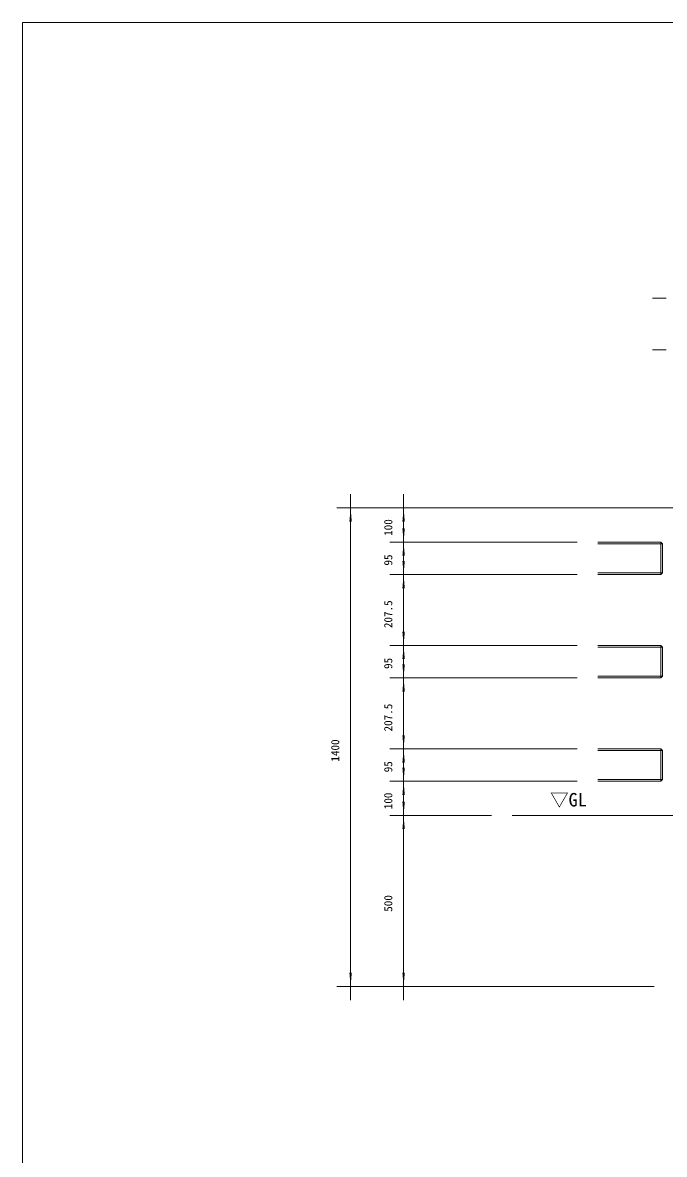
# Model space of a CAD drawing. Units: millimetres, scale not verified. Extents: x -3900 to 3900, y -2750 to 2750.
# Drawn here: x -3900 to -2024, y -562 to 2750 of the extents above; entities that cross this region are included whole.
import ezdxf
from ezdxf.enums import TextEntityAlignment as Align

# ---------------------------------------------------------------- set-up
doc = ezdxf.new("R2010")
doc.units = ezdxf.units.MM
doc.header["$LTSCALE"] = 20
doc.layers.add('0-1_IMPORTED', color=30, linetype='Continuous', lineweight=18)
doc.styles.add('ＭＳ ゴシック', font='')
doc.styles.get('ＭＳ ゴシック').set_extended_font_data('MS Gothic')

msp = doc.modelspace()

# ---------------------------------------------------------------- linework, layer by layer
at = {"layer": '0-1_IMPORTED', "color": 1}
for p, q in [((-2058.5, 1944), (-2018.5, 1944)), ((-2058.5, 1792.92), (-2018.5, 1792.92)), ((-2941, 1369.92), (-2941, 1329.92)), ((-2786, 1329.92), (-2786, 1369.92)), ((-1883.5, 1329.92), (-2981, 1329.92)), ((-2941, 1329.92), (-2941, -70.08)), ((-1883.5, 1329.92), (-2826, 1329.92)), ((-2786, 1229.92), (-2786, 1329.92)), ((-2786, 1229.92), (-2786, 1269.92)), ((-2278.5, 1229.92), (-2826, 1229.92)), ((-2278.5, 1229.92), (-2826, 1229.92)), ((-2786, 1134.92), (-2786, 1229.92)), ((-2786, 1189.92), (-2786, 1229.92)), ((-2786, 1134.92), (-2786, 1174.92)), ((-2278.5, 1134.92), (-2826, 1134.92)), ((-2278.5, 1134.92), (-2826, 1134.92)), ((-2786, 927.42), (-2786, 1134.92)), ((-2786, 1094.92), (-2786, 1134.92)), ((-2786, 927.42), (-2786, 967.42)), ((-2278.5, 927.42), (-2826, 927.42)), ((-2278.5, 927.42), (-2826, 927.42)), ((-2786, 832.42), (-2786, 927.42)), ((-2786, 887.42), (-2786, 927.42)), ((-2786, 832.42), (-2786, 872.42)), ((-2278.5, 832.42), (-2826, 832.42)), ((-2278.5, 832.42), (-2826, 832.42)), ((-2786, 624.92), (-2786, 832.42)), ((-2786, 792.42), (-2786, 832.42)), ((-2786, 624.92), (-2786, 664.92)), ((-2278.5, 624.92), (-2826, 624.92)), ((-2278.5, 624.92), (-2826, 624.92)), ((-2786, 529.92), (-2786, 624.92)), ((-2786, 584.92), (-2786, 624.92)), ((-2786, 529.92), (-2786, 569.92)), ((-2278.5, 529.92), (-2826, 529.92)), ((-2278.5, 529.92), (-2826, 529.92)), ((-2786, 429.92), (-2786, 529.92)), ((-2786, 489.92), (-2786, 529.92)), ((-2786, 429.92), (-2786, 469.92)), ((-2528.5, 429.92), (-2826, 429.92)), ((-2528.5, 429.92), (-2826, 429.92)), ((-2786, -70.08), (-2786, 429.92)), ((-2786, 389.92), (-2786, 429.92)), ((-2053.5, -70.08), (-2981, -70.08)), ((-2941, -70.08), (-2941, -110.08)), ((-2053.5, -70.08), (-2826, -70.08)), ((-2786, -110.08), (-2786, -70.08))]:
    msp.add_line(p, q, dxfattribs=at)
at = {"layer": '0-1_IMPORTED'}
for p, q in [((-2033.5, 1229.92), (-2033.5, 1134.92)), ((-2218.5, 1224.92), (-2028.5, 1224.92)), ((-2028.5, 1139.92), (-2218.5, 1139.92)), ((-2033.5, 927.42), (-2033.5, 832.42)), ((-2218.5, 922.42), (-2028.5, 922.42)), ((-2028.5, 837.42), (-2218.5, 837.42)), ((-2218.5, 619.92), (-2028.5, 619.92)), ((-2033.5, 624.92), (-2033.5, 529.92)), ((-2028.5, 534.92), (-2218.5, 534.92)), ((432, 429.92), (-2468.5, 429.92))]:
    msp.add_line(p, q, dxfattribs=at)
msp.add_lwpolyline([(-3900, 2750), (3900, 2750), (3900, -2750), (-3900, -2750)], close=True, dxfattribs=at)
for points in [[(-2218.5, 1229.92), (-2033.5, 1229.92), (-2028.5, 1224.92), (-2028.5, 1139.92), (-2033.5, 1134.92), (-2218.5, 1134.92)], [(-2218.5, 927.42), (-2033.5, 927.42), (-2028.5, 922.42), (-2028.5, 837.42), (-2033.5, 832.42), (-2218.5, 832.42)], [(-2218.5, 624.92), (-2033.5, 624.92), (-2028.5, 619.92), (-2028.5, 534.92), (-2033.5, 529.92), (-2218.5, 529.92)]]:
    msp.add_lwpolyline(points, dxfattribs=at)
at = {"layer": '0-1_IMPORTED', "color": 1}
for points in [[(-2941, 1329.92), (-2937.5, 1289.92), (-2944.5, 1289.92)], [(-2786, 1329.92), (-2782.5, 1289.92), (-2789.5, 1289.92)], [(-2786, 1229.92), (-2789.5, 1269.92), (-2782.5, 1269.92)], [(-2786, 1229.92), (-2782.5, 1189.92), (-2789.5, 1189.92)], [(-2786, 1134.92), (-2789.5, 1174.92), (-2782.5, 1174.92)], [(-2786, 1134.92), (-2782.5, 1094.92), (-2789.5, 1094.92)], [(-2786, 927.42), (-2789.5, 967.42), (-2782.5, 967.42)], [(-2786, 927.42), (-2782.5, 887.42), (-2789.5, 887.42)], [(-2786, 832.42), (-2789.5, 872.42), (-2782.5, 872.42)], [(-2786, 832.42), (-2782.5, 792.42), (-2789.5, 792.42)], [(-2786, 624.92), (-2789.5, 664.92), (-2782.5, 664.92)], [(-2786, 624.92), (-2782.5, 584.92), (-2789.5, 584.92)], [(-2786, 529.92), (-2789.5, 569.92), (-2782.5, 569.92)], [(-2786, 529.92), (-2782.5, 489.92), (-2789.5, 489.92)], [(-2786, 429.92), (-2789.5, 469.92), (-2782.5, 469.92)], [(-2786, 429.92), (-2782.5, 389.92), (-2789.5, 389.92)], [(-2941, -70.08), (-2944.5, -30.08), (-2937.5, -30.08)], [(-2786, -70.08), (-2789.5, -30.08), (-2782.5, -30.08)]]:
    msp.add_solid(points, dxfattribs=at)

# ---------------------------------------------------------------- texts
at = {"layer": '0-1_IMPORTED', "color": 7, "style": 'ＭＳ ゴシック'}
for s, p in [('100', (-2811.93, 1248.17)), ('95', (-2811.93, 1161.26)), ('207.5', (-2811.93, 978.26)), ('95', (-2811.93, 858.76)), ('207.5', (-2811.93, 675.76)), ('1400', (-2966.93, 587.59)), ('95', (-2811.93, 556.26)), ('100', (-2811.93, 448.17)), ('500', (-2811.93, 148.17))]:
    msp.add_text(s, height=23.88, rotation=90, dxfattribs=at).set_placement(p, align=Align.BOTTOM_LEFT)
msp.add_text('▽GL', height=39.38, dxfattribs=at).set_placement((-2357.36, 444.54), align=Align.BOTTOM_LEFT)

doc.saveas('drawing.dxf')
